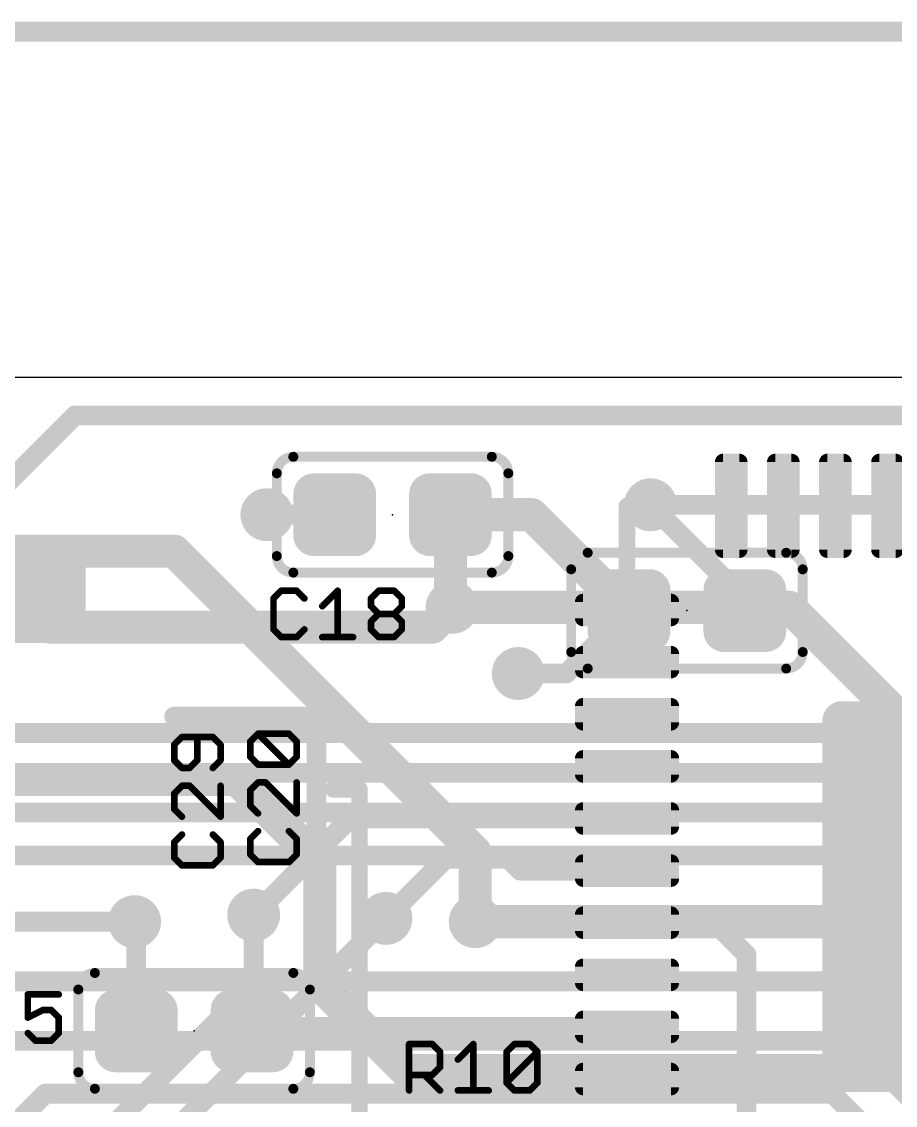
# Model space of a CAD drawing. Extents: x 260.3 to 304.3, y 100 to 124.
# Drawn here: x 286.74 to 293.45, y 115.66 to 123.98 of the extents above; entities that cross this region are included whole.
import ezdxf

# ---------------------------------------------------------------- set-up
doc = ezdxf.new("R2010")
doc.units = 0
for name, color, linetype in [('1', 22, 'CONTINUOUS'), ('16', 175, 'CONTINUOUS'), ('18', 82, 'CONTINUOUS'), ('2', 175, 'CONTINUOUS'), ('20', 7, 'CONTINUOUS'), ('21', 253, 'CONTINUOUS'), ('22', 253, 'CONTINUOUS'), ('23', 7, 'CONTINUOUS'), ('24', 7, 'CONTINUOUS'), ('25', 253, 'CONTINUOUS'), ('3', 251, 'CONTINUOUS')]:
    doc.layers.add(name, color=color, linetype=linetype)

# ---------------------------------------------------------------- blocks, each defined once
blk = doc.blocks.new('RECT101600X101600R50')
at = {"const_width": 0.1588}
blk.add_lwpolyline([(0.2381, -0.1588), (0.2381, 0.1588, 0.4142), (0.1588, 0.2381), (-0.1588, 0.2381, 0.4142), (-0.2381, 0.1588), (-0.2381, -0.1588, 0.4142), (-0.1588, -0.2381), (0.1588, -0.2381, 0.4142)], format="xyb", close=True, dxfattribs=at)
blk.add_solid([(-0.1842, -0.1842), (0.1842, -0.1842), (-0.1842, 0.1842), (0.1842, 0.1842)])
blk = doc.blocks.new('RECT')
blk.add_solid([(-0.5, -0.5), (0.5, -0.5), (-0.5, 0.5), (0.5, 0.5)])
blk = doc.blocks.new('RECT128000X40000R50')
at = {"const_width": 0.0625}
blk.add_lwpolyline([(0.3688, -0.0625), (0.3688, 0.0625, 0.4142), (0.3375, 0.0938), (-0.3375, 0.0938, 0.4142), (-0.3688, 0.0625), (-0.3688, -0.0625, 0.4142), (-0.3375, -0.0938), (0.3375, -0.0938, 0.4142)], format="xyb", close=True, dxfattribs=at)
blk.add_solid([(-0.3531, -0.0781), (0.3531, -0.0781), (-0.3531, 0.0781), (0.3531, 0.0781)])
blk = doc.blocks.new('RECT479999X479999R10')
at = {"const_width": 0.15}
blk.add_lwpolyline([(1.425, -1.35), (1.425, 1.35, 0.4142), (1.35, 1.425), (-1.35, 1.425, 0.4142), (-1.425, 1.35), (-1.425, -1.35, 0.4142), (-1.35, -1.425), (1.35, -1.425, 0.4142)], format="xyb", close=True, dxfattribs=at)
blk.add_solid([(-1.3754, -1.3754), (1.3754, -1.3754), (-1.3754, 1.3754), (1.3754, 1.3754)])
blk = doc.blocks.new('ROUNDV')
at = {"const_width": 0.5}
blk.add_lwpolyline([(0, -0.25, 1), (0, 0.25, 1), (0, -0.25)], format="xyb", dxfattribs=at)

msp = doc.modelspace()

# ---------------------------------------------------------------- linework, layer by layer
at = {"layer": '1'}
for points, const_width in [([(260.4008, 123.9012), (304.2158, 123.9012)], 0.1524), ([(286.0548, 119.8626), (287.147, 120.9548)], 0.1524), ([(287.147, 120.9548), (298.0944, 120.9548)], 0.1524), ([(290.0299, 120.1928), (290.654, 120.1928)], 0.254), ([(290.0299, 120.1928), (290.0299, 119.4943)], 0.254), ([(290.654, 120.1928), (291.386, 119.4608)], 0.254), ([(289.1409, 120.1928), (288.6202, 120.1928)], 0.1524), ([(286.9544, 119.3292), (286.9544, 119.507)], 0.254), ([(290.0299, 119.4943), (290.0426, 119.4816)], 0.254), ([(290.0426, 119.4816), (289.8902, 119.3292)], 0.254), ([(289.8902, 119.3292), (286.9544, 119.3292)], 0.254), ([(289.26, 117.8608), (288.5186, 117.1194)], 0.1524), ([(291.386, 117.8608), (289.26, 117.8608)], 0.1524), ([(289.9918, 117.5512), (289.5346, 117.094)], 0.1524), ([(290.4744, 117.5512), (289.9918, 117.5512)], 0.1524), ([(290.5648, 117.4608), (290.4744, 117.5512)], 0.1524), ([(291.386, 117.4608), (290.5648, 117.4608)], 0.1524), ([(287.6169, 117.0559), (287.6042, 117.0686)], 0.1524), ([(287.6169, 116.2304), (287.6169, 117.0559)], 0.1524), ([(291.386, 117.0608), (292.057, 117.0608)], 0.1524), ([(292.057, 117.0608), (292.3032, 116.8146)], 0.1524), ([(292.3032, 116.8146), (292.3032, 115.189)], 0.1524), ([(288.5363, 116.2608), (288.5059, 116.2304)], 0.1524), ([(291.386, 116.2608), (288.5363, 116.2608)], 0.1524)]:
    msp.add_lwpolyline(points, dxfattribs=dict(at, const_width=const_width))
for points, const_width in [([(287.147, 120.9929, 1), (287.147, 120.9167)], 0.0762), ([(287.1739, 120.9279, 1), (287.1201, 120.9817)], 0.0762), ([(290.0299, 120.2563, 1), (290.0299, 120.1293)], 0.127), ([(290.0934, 120.1928, 1), (289.9664, 120.1928)], 0.127), ([(290.6989, 120.2377, 1), (290.6091, 120.1479)], 0.127), ([(290.654, 120.1293, 1), (290.654, 120.2563)], 0.127), ([(288.6202, 120.2309, 1), (288.6202, 120.1547)], 0.0762), ([(289.1409, 120.1547, 1), (289.1409, 120.2309)], 0.0762), ([(287.0179, 119.507, 1), (286.8909, 119.507)], 0.127), ([(290.0748, 119.5392, 1), (289.985, 119.4494)], 0.127), ([(289.9664, 119.4943, 1), (290.0934, 119.4943)], 0.127), ([(290.0875, 119.4367, 1), (289.9977, 119.5265)], 0.127), ([(289.9977, 119.4367, 1), (290.0875, 119.5265)], 0.127), ([(291.3411, 119.4159, 1), (291.4309, 119.5057)], 0.127), ([(286.9544, 119.3927, 1), (286.9544, 119.2657)], 0.127), ([(289.8902, 119.2657, 1), (289.8902, 119.3927)], 0.127), ([(286.8909, 119.3292, 1), (287.0179, 119.3292)], 0.127), ([(289.8453, 119.3741, 1), (289.9351, 119.2843)], 0.127), ([(289.26, 117.8989, 1), (289.26, 117.8227)], 0.0762), ([(289.2869, 117.8339, 1), (289.2331, 117.8877)], 0.0762), ([(291.386, 117.8227, 1), (291.386, 117.8989)], 0.0762), ([(289.9918, 117.5893, 1), (289.9918, 117.5131)], 0.0762), ([(290.0187, 117.5243, 1), (289.9649, 117.5781)], 0.0762), ([(290.5013, 117.5781, 1), (290.4475, 117.5243)], 0.0762), ([(290.4744, 117.5131, 1), (290.4744, 117.5893)], 0.0762), ([(290.5648, 117.4989, 1), (290.5648, 117.4227)], 0.0762), ([(290.5379, 117.4339, 1), (290.5917, 117.4877)], 0.0762), ([(291.386, 117.4227, 1), (291.386, 117.4989)], 0.0762), ([(287.6311, 117.0955, 1), (287.5773, 117.0417)], 0.0762), ([(287.655, 117.0559, 1), (287.5788, 117.0559)], 0.0762), ([(288.4917, 117.1463, 1), (288.5455, 117.0925)], 0.0762), ([(289.5077, 117.1209, 1), (289.5615, 117.0671)], 0.0762), ([(291.386, 117.0989, 1), (291.386, 117.0227)], 0.0762), ([(292.0839, 117.0877, 1), (292.0301, 117.0339)], 0.0762), ([(292.057, 117.0227, 1), (292.057, 117.0989)], 0.0762), ([(287.59, 117.029, 1), (287.6438, 117.0828)], 0.0762), ([(292.3413, 116.8146, 1), (292.2651, 116.8146)], 0.0762), ([(292.2763, 116.7877, 1), (292.3301, 116.8415)], 0.0762), ([(288.479, 116.2573, 1), (288.5328, 116.2035)], 0.0762), ([(288.5363, 116.2989, 1), (288.5363, 116.2227)], 0.0762), ([(288.5632, 116.2339, 1), (288.5094, 116.2877)], 0.0762), ([(291.386, 116.2227, 1), (291.386, 116.2989)], 0.0762), ([(287.5788, 116.2304, 1), (287.655, 116.2304)], 0.0762)]:
    msp.add_lwpolyline(points, format="xyb", dxfattribs=dict(at, const_width=const_width))
at = {"layer": '16'}
for points, const_width in [([(260.4008, 123.9012), (304.2158, 123.9012)], 0.1524), ([(291.5666, 120.269), (292.2905, 119.5451)], 0.1524), ([(292.2905, 119.5451), (292.2905, 119.4562)], 0.1524), ([(291.4015, 119.4562), (290.9189, 118.9736)], 0.1524), ([(290.9189, 118.9736), (290.5506, 118.9736)], 0.1524), ([(296.037, 118.5164), (282.8036, 118.5164)], 0.1524), ([(296.164, 118.2116), (283.0576, 118.2116)], 0.1524), ([(296.3926, 117.9068), (283.5656, 117.9068)], 0.1524), ([(296.545, 117.5766), (284.0482, 117.5766)], 0.1524), ([(287.6042, 117.0686), (284.5308, 117.0686)], 0.1524), ([(294.0812, 117.0686), (290.2204, 117.0686)], 0.254), ([(293.116, 116.6114), (285.242, 116.6114)], 0.1524), ([(295.3004, 114.427), (293.116, 116.6114)], 0.1524), ([(293.116, 116.1542), (286.2834, 116.1542)], 0.1524), ([(295.148, 114.1222), (293.116, 116.1542)], 0.1524), ([(286.9184, 115.7478), (286.5882, 115.4176)], 0.1524), ([(292.9636, 115.7478), (286.9184, 115.7478)], 0.1524), ([(294.894, 113.8174), (292.9636, 115.7478)], 0.1524)]:
    msp.add_lwpolyline(points, dxfattribs=dict(at, const_width=const_width))
for points, const_width in [([(291.5935, 120.2959, 1), (291.5397, 120.2421)], 0.0762), ([(292.3286, 119.5451, 1), (292.2524, 119.5451)], 0.0762), ([(292.2636, 119.5182, 1), (292.3174, 119.572)], 0.0762), ([(291.4284, 119.4293, 1), (291.3746, 119.4831)], 0.0762), ([(292.2524, 119.4562, 1), (292.3286, 119.4562)], 0.0762), ([(290.5506, 119.0117, 1), (290.5506, 118.9355)], 0.0762), ([(290.892, 119.0005, 1), (290.9458, 118.9467)], 0.0762), ([(290.9189, 118.9355, 1), (290.9189, 119.0117)], 0.0762), ([(287.6042, 117.0305, 1), (287.6042, 117.1067)], 0.0762), ([(290.2204, 117.1321, 1), (290.2204, 117.0051)], 0.127), ([(293.1429, 116.6383, 1), (293.0891, 116.5845)], 0.0762), ([(293.116, 116.5733, 1), (293.116, 116.6495)], 0.0762), ([(293.1429, 116.1811, 1), (293.0891, 116.1273)], 0.0762), ([(293.116, 116.1161, 1), (293.116, 116.1923)], 0.0762), ([(286.9184, 115.7859, 1), (286.9184, 115.7097)], 0.0762), ([(286.9453, 115.7209, 1), (286.8915, 115.7747)], 0.0762), ([(292.9905, 115.7747, 1), (292.9367, 115.7209)], 0.0762), ([(292.9636, 115.7097, 1), (292.9636, 115.7859)], 0.0762)]:
    msp.add_lwpolyline(points, format="xyb", dxfattribs=dict(at, const_width=const_width))
at = {"layer": '2', "const_width": 0.1524}
for points in [[(260.4008, 123.9012), (304.2158, 123.9012)], [(298.9072, 120.269), (291.5666, 120.269)], [(289.5346, 117.094), (285.877, 113.4364)], [(288.5186, 117.1194), (288.5186, 116.586)], [(288.5186, 116.586), (285.8262, 113.8936)]]:
    msp.add_lwpolyline(points, dxfattribs=at)
at = {"layer": '2', "const_width": 0.0762}
for points in [[(291.5666, 120.3071, 1), (291.5666, 120.2309)], [(288.5567, 117.1194, 1), (288.4805, 117.1194)], [(289.5615, 117.0671, 1), (289.5077, 117.1209)], [(288.5455, 116.5591, 1), (288.4917, 116.6129)], [(288.4805, 116.586, 1), (288.5567, 116.586)]]:
    msp.add_lwpolyline(points, format="xyb", dxfattribs=at)
at = {"layer": '20'}
msp.add_line((300.814, 121.245), (266.814, 121.245), dxfattribs=at)
at = {"layer": '21'}
for points, const_width in [([(288.8234, 120.6373, 0.4142), (288.6964, 120.5103)], 0.0762), ([(288.8234, 120.6564, 1), (288.8234, 120.6183)], 0.0381), ([(288.8234, 120.6183, 1), (288.8234, 120.6564)], 0.0381), ([(290.4744, 120.5103, 0.4142), (290.3474, 120.6373)], 0.0762), ([(290.3474, 120.6564, 1), (290.3474, 120.6183)], 0.0381), ([(290.3474, 120.6183, 1), (290.3474, 120.6564)], 0.0381), ([(288.7155, 120.5103, 1), (288.6774, 120.5103)], 0.0381), ([(290.4934, 120.5103, 1), (290.4554, 120.5103)], 0.0381), ([(288.6774, 120.5103, 1), (288.7155, 120.5103)], 0.0381), ([(290.4554, 120.5103, 1), (290.4934, 120.5103)], 0.0381), ([(291.386, 120.2926, 1), (291.386, 120.2291)], 0.0635), ([(291.4178, 120.2608, 1), (291.3543, 120.2608)], 0.0635), ([(291.986, 120.2291, 1), (291.986, 120.2926)], 0.0635), ([(288.6964, 119.8753, 0.4142), (288.8234, 119.7483)], 0.0762), ([(288.7155, 119.8753, 1), (288.6774, 119.8753)], 0.0381), ([(288.6774, 119.8753, 1), (288.7155, 119.8753)], 0.0381), ([(290.3474, 119.7483, 0.4142), (290.4744, 119.8753)], 0.0762), ([(290.4934, 119.8753, 1), (290.4554, 119.8753)], 0.0381), ([(290.4554, 119.8753, 1), (290.4934, 119.8753)], 0.0381), ([(291.3543, 119.7608, 1), (291.4178, 119.7608)], 0.0635), ([(288.8234, 119.7673, 1), (288.8234, 119.7293)], 0.0381), ([(288.8234, 119.7293, 1), (288.8234, 119.7673)], 0.0381), ([(290.3474, 119.7673, 1), (290.3474, 119.7293)], 0.0381), ([(290.3474, 119.7293, 1), (290.3474, 119.7673)], 0.0381), ([(287.909, 118.6815, 1), (287.909, 118.6053)], 0.0762), ([(289.0393, 118.6434, 1), (288.9631, 118.6434)], 0.0762), ([(289.0012, 118.6053, 1), (289.0012, 118.6815)], 0.0762), ([(289.1282, 118.1164, 1), (289.1282, 118.0529)], 0.0635), ([(289.3632, 118.0846, 1), (289.2997, 118.0846)], 0.0635), ([(289.3314, 118.0529, 1), (289.3314, 118.1164)], 0.0635), ([(288.9631, 117.5004, 1), (289.0393, 117.5004)], 0.0762), ([(287.2994, 116.6749, 0.4142), (287.1724, 116.5479)], 0.0762), ([(287.2994, 116.694, 1), (287.2994, 116.6559)], 0.0381), ([(287.2994, 116.6559, 1), (287.2994, 116.694)], 0.0381), ([(288.9504, 116.5479, 0.4142), (288.8234, 116.6749)], 0.0762), ([(288.8234, 116.694, 1), (288.8234, 116.6559)], 0.0381), ([(288.8234, 116.6559, 1), (288.8234, 116.694)], 0.0381), ([(287.1915, 116.5479, 1), (287.1534, 116.5479)], 0.0381), ([(287.1534, 116.5479, 1), (287.1915, 116.5479)], 0.0381), ([(288.9694, 116.5479, 1), (288.9314, 116.5479)], 0.0381), ([(288.9314, 116.5479, 1), (288.9694, 116.5479)], 0.0381), ([(287.1724, 115.9129, 0.4142), (287.2994, 115.7859)], 0.0762), ([(287.1915, 115.9129, 1), (287.1534, 115.9129)], 0.0381), ([(287.1534, 115.9129, 1), (287.1915, 115.9129)], 0.0381), ([(288.8234, 115.7859, 0.4142), (288.9504, 115.9129)], 0.0762), ([(288.9694, 115.9129, 1), (288.9314, 115.9129)], 0.0381), ([(288.9314, 115.9129, 1), (288.9694, 115.9129)], 0.0381), ([(287.2994, 115.805, 1), (287.2994, 115.7669)], 0.0381), ([(287.2994, 115.7669, 1), (287.2994, 115.805)], 0.0381), ([(288.8234, 115.805, 1), (288.8234, 115.7669)], 0.0381), ([(288.8234, 115.7669, 1), (288.8234, 115.805)], 0.0381)]:
    msp.add_lwpolyline(points, format="xyb", dxfattribs=dict(at, const_width=const_width))
for points, const_width in [([(288.8234, 120.6373), (290.3474, 120.6373)], 0.0762), ([(288.6964, 119.8753), (288.6964, 120.5103)], 0.0762), ([(290.4744, 120.5103), (290.4744, 119.8753)], 0.0762), ([(291.986, 120.2608), (291.386, 120.2608)], 0.127), ([(291.386, 120.2608), (291.386, 119.7608)], 0.127), ([(290.3474, 119.7483), (288.8234, 119.7483)], 0.0762), ([(287.909, 118.6434), (289.0012, 118.6434)], 0.1524), ([(289.0012, 118.6434), (289.0012, 117.5004)], 0.1524), ([(289.1282, 118.0846), (289.3314, 118.0846)], 0.127), ([(289.3314, 118.0846), (289.3314, 115.57)], 0.127), ([(287.2994, 116.6749), (288.8234, 116.6749)], 0.0762), ([(287.1724, 115.9129), (287.1724, 116.5479)], 0.0762), ([(288.9504, 116.5479), (288.9504, 115.9129)], 0.0762), ([(288.8234, 115.7859), (287.2994, 115.7859)], 0.0762)]:
    msp.add_lwpolyline(points, dxfattribs=dict(at, const_width=const_width))
at = {"layer": '22'}
for points, const_width in [([(291.084, 119.9007, 0.4142), (290.957, 119.7737)], 0.0762), ([(291.084, 119.9197, 1), (291.084, 119.8817)], 0.0381), ([(291.084, 119.8817, 1), (291.084, 119.9197)], 0.0381), ([(292.735, 119.7737, 0.4142), (292.608, 119.9007)], 0.0762), ([(292.608, 119.9197, 1), (292.608, 119.8817)], 0.0381), ([(292.608, 119.8817, 1), (292.608, 119.9197)], 0.0381), ([(290.976, 119.7737, 1), (290.938, 119.7737)], 0.0381), ([(290.938, 119.7737, 1), (290.976, 119.7737)], 0.0381), ([(292.7541, 119.7737, 1), (292.716, 119.7737)], 0.0381), ([(292.716, 119.7737, 1), (292.7541, 119.7737)], 0.0381), ([(290.957, 119.1387, 0.4142), (291.084, 119.0117)], 0.0762), ([(290.976, 119.1387, 1), (290.938, 119.1387)], 0.0381), ([(290.938, 119.1387, 1), (290.976, 119.1387)], 0.0381), ([(292.608, 119.0117, 0.4142), (292.735, 119.1387)], 0.0762), ([(292.7541, 119.1387, 1), (292.716, 119.1387)], 0.0381), ([(292.716, 119.1387, 1), (292.7541, 119.1387)], 0.0381), ([(291.084, 119.0307, 1), (291.084, 118.9927)], 0.0381), ([(291.084, 118.9927, 1), (291.084, 119.0307)], 0.0381), ([(292.608, 119.0307, 1), (292.608, 118.9927)], 0.0381), ([(292.608, 118.9927, 1), (292.608, 119.0307)], 0.0381)]:
    msp.add_lwpolyline(points, format="xyb", dxfattribs=dict(at, const_width=const_width))
at = {"layer": '22', "const_width": 0.0762}
for points in [[(292.608, 119.9007), (291.084, 119.9007)], [(290.957, 119.7737), (290.957, 119.1387)], [(292.735, 119.1387), (292.735, 119.7737)], [(291.084, 119.0117), (292.608, 119.0117)]]:
    msp.add_lwpolyline(points, dxfattribs=at)
at = {"layer": '23'}
for p in [(289.5854, 120.1928), (288.0614, 116.2304)]:
    msp.add_point(p, dxfattribs=at)
at = {"layer": '24'}
msp.add_point((291.846, 119.4562), dxfattribs=at)
at = {"layer": '25', "const_width": 0.0508}
for points in [[(288.7303, 119.6089), (288.671, 119.5496)], [(288.849, 119.6089), (288.7303, 119.6089)], [(288.9083, 119.5496), (288.849, 119.6089)], [(289.0452, 119.4903), (289.1638, 119.6089)], [(289.1638, 119.6089), (289.1638, 119.253)], [(289.4194, 119.5496), (289.4787, 119.6089)], [(289.4787, 119.6089), (289.5974, 119.6089)], [(289.5974, 119.6089), (289.6567, 119.5496)], [(288.671, 119.5496), (288.671, 119.3123)], [(289.4194, 119.4903), (289.4194, 119.5496)], [(289.6567, 119.5496), (289.6567, 119.4903)], [(289.4787, 119.431), (289.4194, 119.4903)], [(289.4194, 119.3716), (289.4787, 119.431)], [(289.4787, 119.431), (289.5974, 119.431)], [(289.6567, 119.4903), (289.5974, 119.431)], [(289.5974, 119.431), (289.6567, 119.3716)], [(289.4194, 119.3123), (289.4194, 119.3716)], [(289.6567, 119.3716), (289.6567, 119.3123)], [(288.671, 119.3123), (288.7303, 119.253)], [(288.849, 119.253), (288.9083, 119.3123)], [(289.4787, 119.253), (289.4194, 119.3123)], [(289.6567, 119.3123), (289.5974, 119.253)], [(288.7303, 119.253), (288.849, 119.253)], [(289.0452, 119.253), (289.2825, 119.253)], [(289.5974, 119.253), (289.4787, 119.253)], [(287.968, 118.4861), (287.9087, 118.4268)], [(288.2053, 118.4861), (287.968, 118.4861)], [(288.0867, 118.3081), (288.0867, 118.4861)], [(288.2646, 118.4268), (288.2053, 118.4861)], [(288.4929, 118.4522), (288.5522, 118.5115)], [(288.4929, 118.3335), (288.4929, 118.4522)], [(288.5522, 118.5115), (288.7895, 118.5115)], [(288.7895, 118.2742), (288.5522, 118.5115)], [(288.7895, 118.5115), (288.8488, 118.4522)], [(288.8488, 118.4522), (288.8488, 118.3335)], [(287.9087, 118.4268), (287.9087, 118.3081)], [(288.2646, 118.3081), (288.2646, 118.4268)], [(287.9087, 118.3081), (287.968, 118.2488)], [(288.0273, 118.2488), (288.0867, 118.3081)], [(288.2053, 118.2488), (288.2646, 118.3081)], [(288.5522, 118.2742), (288.4929, 118.3335)], [(288.7895, 118.2742), (288.5522, 118.2742)], [(288.8488, 118.3335), (288.7895, 118.2742)], [(287.968, 118.2488), (288.0273, 118.2488)], [(287.968, 118.1119), (287.9087, 118.0526)], [(288.0273, 118.1119), (287.968, 118.1119)], [(288.2646, 117.8746), (288.0273, 118.1119)], [(288.2646, 118.1119), (288.2646, 117.8746)], [(288.5522, 118.1373), (288.4929, 118.078)], [(288.6115, 118.1373), (288.5522, 118.1373)], [(288.8488, 117.9), (288.6115, 118.1373)], [(288.8488, 118.1373), (288.8488, 117.9)], [(287.9087, 118.0526), (287.9087, 117.9339)], [(288.4929, 118.078), (288.4929, 117.9593)], [(287.9087, 117.9339), (287.968, 117.8746)], [(288.4929, 117.9593), (288.5522, 117.9)], [(287.968, 117.7377), (287.9087, 117.6784)], [(288.2646, 117.6784), (288.2053, 117.7377)], [(288.5522, 117.7631), (288.4929, 117.7037)], [(288.4929, 117.7037), (288.4929, 117.5851)], [(288.8488, 117.7037), (288.7895, 117.7631)], [(288.8488, 117.5851), (288.8488, 117.7037)], [(287.9087, 117.6784), (287.9087, 117.5597)], [(288.2646, 117.5597), (288.2646, 117.6784)], [(287.9087, 117.5597), (287.968, 117.5004)], [(288.2053, 117.5004), (288.2646, 117.5597)], [(288.4929, 117.5851), (288.5522, 117.5258)], [(288.5522, 117.5258), (288.7895, 117.5258)], [(288.7895, 117.5258), (288.8488, 117.5851)], [(287.968, 117.5004), (288.2053, 117.5004)], [(287.0219, 116.5101), (286.7846, 116.5101)], [(286.7846, 116.5101), (286.7846, 116.3321)], [(286.7846, 116.3321), (286.9032, 116.3915)], [(286.9032, 116.3915), (286.9626, 116.3915)], [(286.9626, 116.3915), (287.0219, 116.3321)], [(287.0219, 116.3321), (287.0219, 116.2135)], [(286.8439, 116.1542), (286.7846, 116.2135)], [(287.0219, 116.2135), (286.9626, 116.1542)], [(286.9626, 116.1542), (286.8439, 116.1542)], [(289.7124, 115.7732), (289.7124, 116.1291)], [(289.7124, 116.1291), (289.8904, 116.1291)], [(289.8904, 116.1291), (289.9497, 116.0698)], [(290.0866, 116.0105), (290.2052, 116.1291)], [(290.2052, 116.1291), (290.2052, 115.7732)], [(290.4608, 116.0698), (290.5201, 116.1291)], [(290.5201, 116.1291), (290.6388, 116.1291)], [(290.6388, 116.1291), (290.6981, 116.0698)], [(289.9497, 116.0698), (289.9497, 115.9512)], [(290.4608, 115.8325), (290.4608, 116.0698)], [(290.4608, 115.8325), (290.6981, 116.0698)], [(290.6981, 116.0698), (290.6981, 115.8325)], [(289.9497, 115.9512), (289.8904, 115.8918)], [(289.8904, 115.8918), (289.7124, 115.8918)], [(289.831, 115.8918), (289.9497, 115.7732)], [(290.0866, 115.7732), (290.3239, 115.7732)], [(290.5201, 115.7732), (290.4608, 115.8325)], [(290.6388, 115.7732), (290.5201, 115.7732)], [(290.6981, 115.8325), (290.6388, 115.7732)]]:
    msp.add_lwpolyline(points, dxfattribs=at)
at = {"layer": '25', "const_width": 0.0254}
for points in [[(288.7303, 119.6216, 1), (288.7303, 119.5962)], [(288.7393, 119.5999, 1), (288.7213, 119.6179)], [(288.8579, 119.6179, 1), (288.84, 119.5999)], [(288.849, 119.5962, 1), (288.849, 119.6216)], [(289.1765, 119.6089, 1), (289.1511, 119.6089)], [(289.1728, 119.5999, 1), (289.1549, 119.6179)], [(289.4787, 119.6216, 1), (289.4787, 119.5962)], [(289.4877, 119.5999, 1), (289.4697, 119.6179)], [(289.6063, 119.6179, 1), (289.5884, 119.5999)], [(289.5974, 119.5962, 1), (289.5974, 119.6216)], [(288.6837, 119.5496, 1), (288.6583, 119.5496)], [(288.662, 119.5586, 1), (288.68, 119.5406)], [(288.8993, 119.5406, 1), (288.9172, 119.5586)], [(289.4321, 119.5496, 1), (289.4067, 119.5496)], [(289.4104, 119.5586, 1), (289.4284, 119.5406)], [(289.6694, 119.5496, 1), (289.644, 119.5496)], [(289.6477, 119.5406, 1), (289.6657, 119.5586)], [(289.0362, 119.4992, 1), (289.0542, 119.4813)], [(289.4284, 119.4992, 1), (289.4104, 119.4813)], [(289.4067, 119.4903, 1), (289.4321, 119.4903)], [(289.4787, 119.4437, 1), (289.4787, 119.4183)], [(289.4877, 119.422, 1), (289.4697, 119.4399)], [(289.6063, 119.4399, 1), (289.5884, 119.422)], [(289.5974, 119.4183, 1), (289.5974, 119.4437)], [(289.644, 119.4903, 1), (289.6694, 119.4903)], [(289.6657, 119.4813, 1), (289.6477, 119.4992)], [(289.4321, 119.3716, 1), (289.4067, 119.3716)], [(289.4104, 119.3806, 1), (289.4284, 119.3627)], [(289.4697, 119.422, 1), (289.4877, 119.4399)], [(289.5884, 119.4399, 1), (289.6063, 119.422)], [(289.6694, 119.3716, 1), (289.644, 119.3716)], [(289.6477, 119.3627, 1), (289.6657, 119.3806)], [(288.68, 119.3213, 1), (288.662, 119.3033)], [(288.6583, 119.3123, 1), (288.6837, 119.3123)], [(288.9172, 119.3033, 1), (288.8993, 119.3213)], [(289.4284, 119.3213, 1), (289.4104, 119.3033)], [(289.4067, 119.3123, 1), (289.4321, 119.3123)], [(289.644, 119.3123, 1), (289.6694, 119.3123)], [(289.6657, 119.3033, 1), (289.6477, 119.3213)], [(288.7303, 119.2657, 1), (288.7303, 119.2403)], [(288.7213, 119.244, 1), (288.7393, 119.262)], [(288.84, 119.262, 1), (288.8579, 119.244)], [(288.849, 119.2403, 1), (288.849, 119.2657)], [(289.0452, 119.2657, 1), (289.0452, 119.2403)], [(289.1511, 119.253, 1), (289.1765, 119.253)], [(289.2825, 119.2403, 1), (289.2825, 119.2657)], [(289.4787, 119.2657, 1), (289.4787, 119.2403)], [(289.4697, 119.244, 1), (289.4877, 119.262)], [(289.5884, 119.262, 1), (289.6063, 119.244)], [(289.5974, 119.2403, 1), (289.5974, 119.2657)], [(287.968, 118.4988, 1), (287.968, 118.4734)], [(287.977, 118.4771, 1), (287.959, 118.4951)], [(288.0994, 118.4861, 1), (288.074, 118.4861)], [(288.2143, 118.4951, 1), (288.1963, 118.4771)], [(288.2053, 118.4734, 1), (288.2053, 118.4988)], [(288.5056, 118.4522, 1), (288.4802, 118.4522)], [(288.4839, 118.4611, 1), (288.5019, 118.4432)], [(288.5522, 118.5242, 1), (288.5522, 118.4988)], [(288.5612, 118.5205, 1), (288.5432, 118.5025)], [(288.5612, 118.5025, 1), (288.5432, 118.5205)], [(288.7985, 118.5205, 1), (288.7805, 118.5025)], [(288.7895, 118.4988, 1), (288.7895, 118.5242)], [(288.8615, 118.4522, 1), (288.8361, 118.4522)], [(288.8398, 118.4432, 1), (288.8578, 118.4611)], [(287.9214, 118.4268, 1), (287.896, 118.4268)], [(287.8997, 118.4357, 1), (287.9177, 118.4178)], [(288.2773, 118.4268, 1), (288.2519, 118.4268)], [(288.2556, 118.4178, 1), (288.2736, 118.4357)], [(287.9177, 118.3171, 1), (287.8997, 118.2991)], [(287.896, 118.3081, 1), (287.9214, 118.3081)], [(288.074, 118.3081, 1), (288.0994, 118.3081)], [(288.0956, 118.2991, 1), (288.0777, 118.3171)], [(288.2519, 118.3081, 1), (288.2773, 118.3081)], [(288.2736, 118.2991, 1), (288.2556, 118.3171)], [(288.5019, 118.3425, 1), (288.4839, 118.3245)], [(288.4802, 118.3335, 1), (288.5056, 118.3335)], [(288.5522, 118.2869, 1), (288.5522, 118.2615)], [(288.5432, 118.2652, 1), (288.5612, 118.2832)], [(288.7805, 118.2832, 1), (288.7985, 118.2652)], [(288.7805, 118.2652, 1), (288.7985, 118.2832)], [(288.7895, 118.2615, 1), (288.7895, 118.2869)], [(288.8361, 118.3335, 1), (288.8615, 118.3335)], [(288.8578, 118.3245, 1), (288.8398, 118.3425)], [(287.968, 118.2615, 1), (287.968, 118.2361)], [(287.959, 118.2398, 1), (287.977, 118.2578)], [(288.0184, 118.2578, 1), (288.0363, 118.2398)], [(288.0273, 118.2361, 1), (288.0273, 118.2615)], [(288.1963, 118.2578, 1), (288.2143, 118.2398)], [(287.968, 118.1246, 1), (287.968, 118.0992)], [(287.977, 118.1029, 1), (287.959, 118.1209)], [(288.0363, 118.1209, 1), (288.0184, 118.1029)], [(288.0273, 118.0992, 1), (288.0273, 118.1246)], [(288.2773, 118.1119, 1), (288.2519, 118.1119)], [(288.5522, 118.15, 1), (288.5522, 118.1246)], [(288.5612, 118.1283, 1), (288.5432, 118.1463)], [(288.6205, 118.1463, 1), (288.6026, 118.1283)], [(288.6115, 118.1246, 1), (288.6115, 118.15)], [(288.8615, 118.1373, 1), (288.8361, 118.1373)], [(287.9214, 118.0526, 1), (287.896, 118.0526)], [(287.8997, 118.0615, 1), (287.9177, 118.0436)], [(288.5056, 118.078, 1), (288.4802, 118.078)], [(288.4839, 118.0869, 1), (288.5019, 118.069)], [(287.9177, 117.9429, 1), (287.8997, 117.9249)], [(288.5019, 117.9683, 1), (288.4839, 117.9503)], [(288.4802, 117.9593, 1), (288.5056, 117.9593)], [(287.896, 117.9339, 1), (287.9214, 117.9339)], [(287.959, 117.8656, 1), (287.977, 117.8836)], [(288.2519, 117.8746, 1), (288.2773, 117.8746)], [(288.2556, 117.8656, 1), (288.2736, 117.8836)], [(288.5432, 117.891, 1), (288.5612, 117.909)], [(288.8361, 117.9, 1), (288.8615, 117.9)], [(288.8398, 117.891, 1), (288.8578, 117.909)], [(287.977, 117.7287, 1), (287.959, 117.7466)], [(288.2143, 117.7466, 1), (288.1963, 117.7287)], [(288.5056, 117.7037, 1), (288.4802, 117.7037)], [(288.4839, 117.7127, 1), (288.5019, 117.6948)], [(288.5612, 117.7541, 1), (288.5432, 117.772)], [(288.7985, 117.772, 1), (288.7805, 117.7541)], [(288.8615, 117.7037, 1), (288.8361, 117.7037)], [(288.8398, 117.6948, 1), (288.8578, 117.7127)], [(287.9214, 117.6784, 1), (287.896, 117.6784)], [(287.8997, 117.6873, 1), (287.9177, 117.6694)], [(288.2773, 117.6784, 1), (288.2519, 117.6784)], [(288.2556, 117.6694, 1), (288.2736, 117.6873)], [(287.9177, 117.5687, 1), (287.8997, 117.5507)], [(287.896, 117.5597, 1), (287.9214, 117.5597)], [(288.2519, 117.5597, 1), (288.2773, 117.5597)], [(288.2736, 117.5507, 1), (288.2556, 117.5687)], [(288.5019, 117.5941, 1), (288.4839, 117.5761)], [(288.4802, 117.5851, 1), (288.5056, 117.5851)], [(288.5522, 117.5385, 1), (288.5522, 117.5131)], [(288.5432, 117.5168, 1), (288.5612, 117.5348)], [(288.7805, 117.5348, 1), (288.7985, 117.5168)], [(288.7895, 117.5131, 1), (288.7895, 117.5385)], [(288.8361, 117.5851, 1), (288.8615, 117.5851)], [(288.8578, 117.5761, 1), (288.8398, 117.5941)], [(287.968, 117.5131, 1), (287.968, 117.4877)], [(287.959, 117.4914, 1), (287.977, 117.5094)], [(288.1963, 117.5094, 1), (288.2143, 117.4914)], [(288.2053, 117.4877, 1), (288.2053, 117.5131)], [(286.7846, 116.5228, 1), (286.7846, 116.4974)], [(286.7973, 116.5101, 1), (286.7719, 116.5101)], [(287.0219, 116.4974, 1), (287.0219, 116.5228)], [(286.9032, 116.4042, 1), (286.9032, 116.3788)], [(286.9089, 116.3801, 1), (286.8976, 116.4028)], [(286.9715, 116.4004, 1), (286.9536, 116.3825)], [(286.9626, 116.3788, 1), (286.9626, 116.4042)], [(286.7789, 116.3435, 1), (286.7903, 116.3208)], [(286.7719, 116.3321, 1), (286.7973, 116.3321)], [(287.0346, 116.3321, 1), (287.0092, 116.3321)], [(287.0129, 116.3232, 1), (287.0309, 116.3411)], [(286.7936, 116.2225, 1), (286.7756, 116.2045)], [(287.0092, 116.2135, 1), (287.0346, 116.2135)], [(287.0309, 116.2045, 1), (287.0129, 116.2225)], [(286.8439, 116.1669, 1), (286.8439, 116.1415)], [(286.8349, 116.1452, 1), (286.8529, 116.1632)], [(286.9536, 116.1632, 1), (286.9715, 116.1452)], [(286.9626, 116.1415, 1), (286.9626, 116.1669)], [(289.7251, 116.1291, 1), (289.6997, 116.1291)], [(289.7124, 116.1418, 1), (289.7124, 116.1164)], [(289.8993, 116.1381, 1), (289.8814, 116.1201)], [(289.8904, 116.1164, 1), (289.8904, 116.1418)], [(290.2179, 116.1291, 1), (290.1925, 116.1291)], [(290.2142, 116.1201, 1), (290.1963, 116.1381)], [(290.5201, 116.1418, 1), (290.5201, 116.1164)], [(290.5291, 116.1201, 1), (290.5111, 116.1381)], [(290.6477, 116.1381, 1), (290.6298, 116.1201)], [(290.6388, 116.1164, 1), (290.6388, 116.1418)], [(289.9624, 116.0698, 1), (289.937, 116.0698)], [(289.9407, 116.0608, 1), (289.9586, 116.0788)], [(290.4735, 116.0698, 1), (290.4481, 116.0698)], [(290.4518, 116.0788, 1), (290.4698, 116.0608)], [(290.7108, 116.0698, 1), (290.6854, 116.0698)], [(290.7071, 116.0608, 1), (290.6891, 116.0788)], [(290.6891, 116.0608, 1), (290.7071, 116.0788)], [(289.937, 115.9512, 1), (289.9624, 115.9512)], [(289.9586, 115.9422, 1), (289.9407, 115.9601)], [(290.0776, 116.0194, 1), (290.0956, 116.0015)], [(289.7124, 115.9045, 1), (289.7124, 115.8791)], [(289.84, 115.9008, 1), (289.8221, 115.8829)], [(289.8814, 115.9008, 1), (289.8993, 115.8829)], [(289.8904, 115.8791, 1), (289.8904, 115.9045)], [(289.9407, 115.7642, 1), (289.9586, 115.7822)], [(290.0866, 115.7859, 1), (290.0866, 115.7605)], [(290.3239, 115.7605, 1), (290.3239, 115.7859)], [(290.4698, 115.8415, 1), (290.4518, 115.8235)], [(290.4518, 115.8415, 1), (290.4698, 115.8235)], [(290.4481, 115.8325, 1), (290.4735, 115.8325)], [(290.5201, 115.7859, 1), (290.5201, 115.7605)], [(290.5111, 115.7642, 1), (290.5291, 115.7822)], [(290.6298, 115.7822, 1), (290.6477, 115.7642)], [(290.6388, 115.7605, 1), (290.6388, 115.7859)], [(290.6854, 115.8325, 1), (290.7108, 115.8325)], [(290.7071, 115.8235, 1), (290.6891, 115.8415)], [(289.6997, 115.7732, 1), (289.7251, 115.7732)], [(290.1925, 115.7732, 1), (290.2179, 115.7732)]]:
    msp.add_lwpolyline(points, format="xyb", dxfattribs=at)
at = {"layer": '3', "const_width": 0.254}
for points in [[(287.909, 119.9134), (277.1648, 119.9134)], [(287.909, 119.9134), (290.2204, 117.602)], [(290.0426, 119.4816), (292.6334, 119.4816)], [(292.6334, 119.4816), (294.0812, 118.0338)], [(288.3916, 118.1608), (281.5336, 118.1608)], [(288.3916, 118.1608), (289.0266, 117.5258)], [(290.2204, 117.602), (290.2204, 117.0686)], [(289.0266, 117.5258), (289.0266, 116.586)], [(289.0266, 116.586), (289.687, 115.9256)], [(289.687, 115.9256), (295.8084, 115.9256)]]:
    msp.add_lwpolyline(points, dxfattribs=at)
at = {"layer": '3', "const_width": 0.127}
for points in [[(287.9539, 119.9583, 1), (287.8641, 119.8685)], [(287.909, 119.8499, 1), (287.909, 119.9769)], [(290.0426, 119.5451, 1), (290.0426, 119.4181)], [(292.6783, 119.5265, 1), (292.5885, 119.4367)], [(292.6334, 119.4181, 1), (292.6334, 119.5451)], [(288.4365, 118.2057, 1), (288.3467, 118.1159)], [(288.3916, 118.0973, 1), (288.3916, 118.2243)], [(290.2839, 117.602, 1), (290.1569, 117.602)], [(290.1755, 117.5571, 1), (290.2653, 117.6469)], [(289.0901, 117.5258, 1), (288.9631, 117.5258)], [(288.9817, 117.4809, 1), (289.0715, 117.5707)], [(290.1569, 117.0686, 1), (290.2839, 117.0686)], [(289.0715, 116.6309, 1), (288.9817, 116.5411)], [(288.9631, 116.586, 1), (289.0901, 116.586)], [(289.687, 115.9891, 1), (289.687, 115.8621)], [(289.6421, 115.8807, 1), (289.7319, 115.9705)]]:
    msp.add_lwpolyline(points, format="xyb", dxfattribs=at)

# ---------------------------------------------------------------- block references
at = {"layer": '1'}
for name, p, rotation in [('RECT128000X40000R50', (292.186, 120.2608), 270), ('RECT128000X40000R50', (292.586, 120.2608), 270), ('RECT128000X40000R50', (292.986, 120.2608), 270), ('RECT128000X40000R50', (293.386, 120.2608), 270), ('RECT479999X479999R10', (294.386, 117.2608), 180), ('RECT101600X101600R50', (287.6169, 116.2304), 180), ('RECT101600X101600R50', (288.5059, 116.2304), 180)]:
    msp.add_blockref(name, p, dxfattribs=dict(at, rotation=rotation))
for name, p in [('RECT101600X101600R50', (289.1409, 120.1928)), ('RECT101600X101600R50', (290.0299, 120.1928)), ('RECT128000X40000R50', (291.386, 119.4608)), ('RECT128000X40000R50', (291.386, 119.0608)), ('RECT128000X40000R50', (291.386, 118.6608)), ('RECT128000X40000R50', (291.386, 118.2608)), ('RECT128000X40000R50', (291.386, 117.8608)), ('RECT128000X40000R50', (291.386, 117.4608)), ('RECT128000X40000R50', (291.386, 117.0608)), ('RECT128000X40000R50', (291.386, 116.6608)), ('RECT128000X40000R50', (291.386, 116.2608)), ('RECT128000X40000R50', (291.386, 115.8608))]:
    msp.add_blockref(name, p, dxfattribs=at)
at = {"layer": '1', "xscale": 0.6, "yscale": 0.55, "rotation": 270}
msp.add_blockref('RECT', (286.9544, 119.507), dxfattribs=at)
at = {"layer": '16'}
for p in [(291.4015, 119.4562), (292.2905, 119.4562)]:
    msp.add_blockref('RECT101600X101600R50', p, dxfattribs=at)
at = {"layer": '18', "xscale": 0.4064, "yscale": 0.4064}
for p in [(291.5666, 120.269), (291.5666, 120.269), (291.5666, 120.269), (291.5666, 120.269), (288.6202, 120.1928), (288.6202, 120.1928), (288.6202, 120.1928), (288.6202, 120.1928), (290.0426, 119.4816), (290.0426, 119.4816), (290.0426, 119.4816), (290.0426, 119.4816), (290.5506, 118.9736), (290.5506, 118.9736), (290.5506, 118.9736), (290.5506, 118.9736), (288.5186, 117.1194), (288.5186, 117.1194), (288.5186, 117.1194), (288.5186, 117.1194), (289.5346, 117.094), (289.5346, 117.094), (289.5346, 117.094), (289.5346, 117.094), (287.6042, 117.0686), (287.6042, 117.0686), (287.6042, 117.0686), (287.6042, 117.0686), (290.2204, 117.0686), (290.2204, 117.0686), (290.2204, 117.0686), (290.2204, 117.0686)]:
    msp.add_blockref('ROUNDV', p, dxfattribs=at)

doc.saveas('drawing.dxf')
